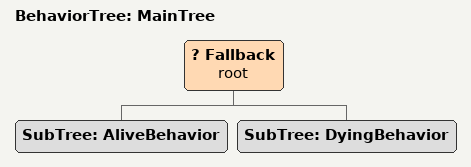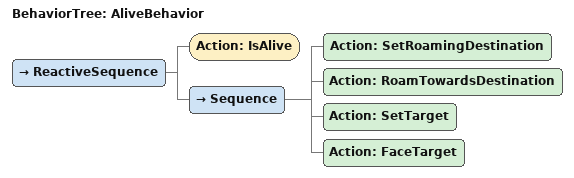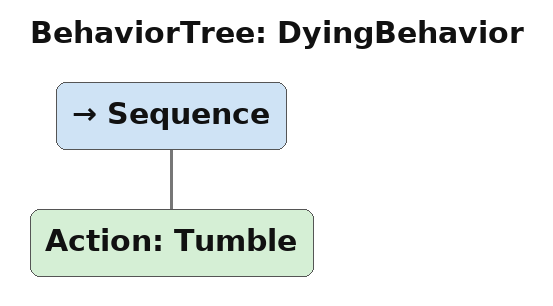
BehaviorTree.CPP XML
<root main_tree_to_execute="MainTree">
    <BehaviorTree ID="MainTree">
        <Fallback name="root">
            <SubTree ID="AliveBehavior" />
            <SubTree ID="DyingBehavior" />
        </Fallback>
    </BehaviorTree>

    <BehaviorTree ID="AliveBehavior">
        <ReactiveSequence>
            <Action ID="IsAlive" />
            <Sequence>
                <Action ID="SetRoamingDestination" />
                <Action ID="RoamTowardsDestination" />
                <Action ID="SetTarget" />
                <Action ID="FaceTarget" />
            </Sequence>
        </ReactiveSequence>
    </BehaviorTree>

    <BehaviorTree ID="DyingBehavior">
        <Sequence>
            <Action ID="Tumble" />
        </Sequence>
    </BehaviorTree>
</root>
